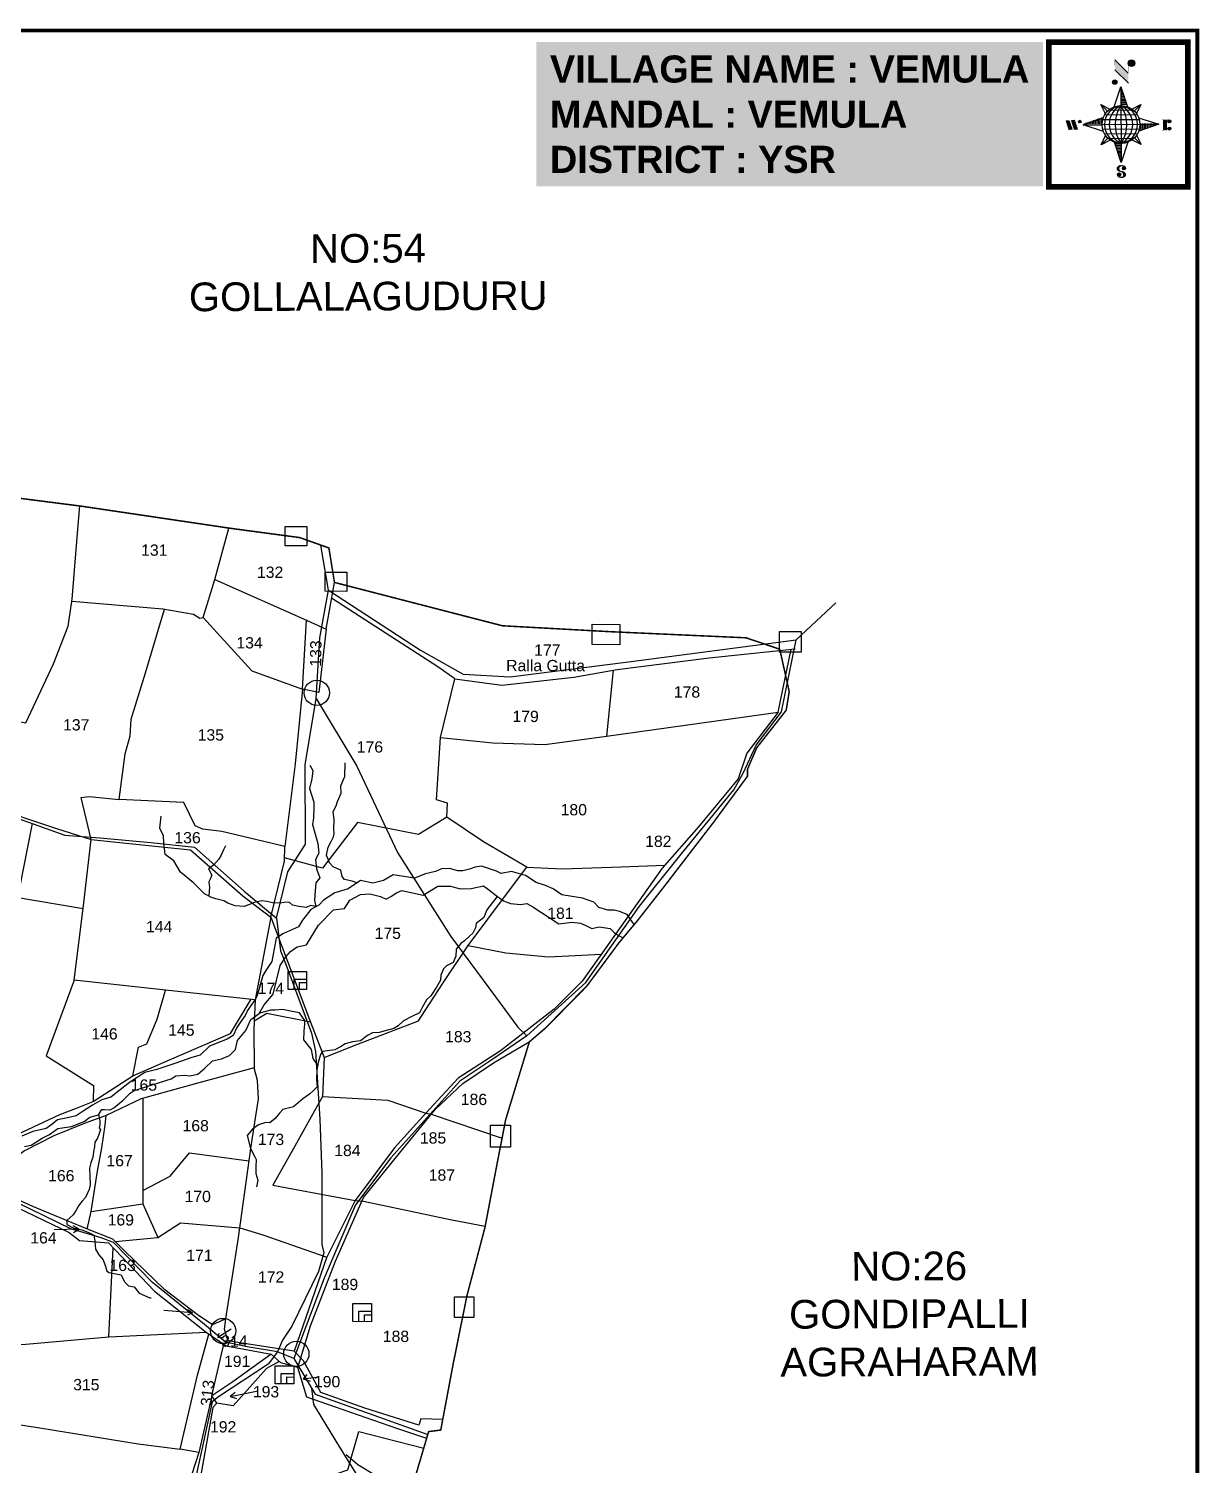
# Model space of a CAD drawing. Header units: inches. Extents: x 207447 to 213485, y 1587092 to 1593817.
# Drawn here: x 211928 to 213483, y 1591500 to 1593409 of the extents above; entities that cross this region are included whole.
import ezdxf

# ---------------------------------------------------------------- set-up
doc = ezdxf.new("R2010")
doc.units = ezdxf.units.IN
doc.header["$LTSCALE"] = 15
doc.header["$MEASUREMENT"] = 0
for name, color, linetype in [('bord', 1, 'Continuous'), ('BOUNDRY STONES', 240, 'Continuous'), ('DIMENSION', 1, 'Continuous'), ('PLOTS', 7, 'Continuous'), ('PLOTS NO', 7, 'Continuous'), ('ROADS', 1, 'Continuous'), ('STREAMS', 4, 'Continuous'), ('VILLAGE BOUNDAY', 5, 'Continuous'), ('VILLAGE BOUNDRY', 5, 'Continuous'), ('wells', 7, 'Continuous')]:
    doc.layers.add(name, color=color, linetype=linetype)
doc.styles.get("Standard").update_dxf_attribs({"font": 'arial.ttf'})
pattern_1 = [(267.297113149, (-8720374.938, 50637915.138), (10.5367255337, -0.497431438), [])]
pattern_2 = [(357.297113149, (-8720374.938, 50637915.138), (0.497431438, 10.5367255337), [])]

# ---------------------------------------------------------------- blocks, each defined once
blk = doc.blocks.new('*X12')
at = {"color": 0, "linetype": 'Continuous'}
for p, q in [((6321.6, 240.5), (6322.3, 241.2)), ((6321.8, 240.8), (6322.4, 241.4)), ((6322.1, 241.3), (6322.4, 241.6)), ((6321.6, 240.3), (6322.3, 241)), ((6321.6, 240.1), (6322.3, 240.8)), ((6321.6, 239.9), (6322.4, 240.7)), ((6321.6, 239.8), (6322.4, 240.6)), ((6321.6, 239.6), (6322.5, 240.5)), ((6321.6, 239.4), (6322.5, 240.3)), ((6321.6, 239.2), (6322.6, 240.2)), ((6321.7, 239.1), (6322.6, 240.1)), ((6321.8, 239), (6322.7, 240)), ((6321.8, 239), (6322.8, 239.9)), ((6321.9, 238.9), (6322.9, 239.8)), ((6322, 238.8), (6323, 239.7)), ((6322.1, 238.7), (6323.1, 239.6)), ((6322.2, 238.6), (6323.1, 239.6)), ((6322.3, 238.5), (6323.2, 239.5)), ((6322.4, 238.5), (6323.3, 239.4)), ((6322.5, 238.4), (6323.4, 239.3)), ((6322.7, 238.4), (6323.6, 239.3)), ((6322.8, 238.3), (6323.7, 239.2)), ((6322.9, 238.3), (6323.8, 239.1)), ((6323.1, 238.2), (6323.9, 239.1)), ((6323.2, 238.2), (6324, 239)), ((6323.3, 238.2), (6324.2, 239)), ((6323.5, 238.1), (6324.3, 238.9)), ((6323.7, 238.1), (6324.4, 238.9)), ((6323.8, 238.1), (6324.6, 238.8)), ((6324.1, 238.2), (6324.7, 238.8)), ((6324.3, 238.3), (6324.9, 238.8)), ((6324.6, 238.3), (6325.1, 238.8)), ((6324.8, 238.4), (6325.2, 238.8)), ((6325.1, 238.5), (6325.4, 238.8)), ((6325.4, 238.6), (6325.6, 238.8))]:
    blk.add_line(p, q, dxfattribs=at)
blk = doc.blocks.new('*X11')
at = {"color": 0, "linetype": 'Continuous'}
for p, q in [((6324.4, 240.3), (6324.5, 240.4)), ((6324.6, 240.3), (6324.8, 240.5)), ((6324.7, 240.2), (6325, 240.5)), ((6324.8, 240.2), (6325.2, 240.6)), ((6325, 240.1), (6325.5, 240.6)), ((6325.1, 240.1), (6325.6, 240.6)), ((6325.2, 240), (6325.8, 240.6)), ((6325.3, 240), (6326, 240.6)), ((6325.4, 239.9), (6326.1, 240.6)), ((6325.5, 239.8), (6326.2, 240.5)), ((6325.6, 239.8), (6326.3, 240.5)), ((6325.7, 239.7), (6326.5, 240.4)), ((6325.9, 239.6), (6326.6, 240.3)), ((6326, 239.5), (6326.7, 240.3)), ((6326, 239.4), (6326.8, 240.2)), ((6326.1, 239.3), (6327, 240.2)), ((6326.2, 239.3), (6327.1, 240.1)), ((6326.3, 239.2), (6327.1, 240)), ((6326.4, 239.1), (6327.2, 239.9)), ((6326.5, 239), (6327.3, 239.8)), ((6326.5, 238.9), (6327.4, 239.7)), ((6326.6, 238.8), (6327.5, 239.6)), ((6326.7, 238.7), (6327.5, 239.5)), ((6326.8, 238.6), (6327.6, 239.4)), ((6326.8, 238.5), (6327.7, 239.3)), ((6326.8, 236.5), (6327.4, 237)), ((6326.9, 238.3), (6327.8, 239.2)), ((6326.9, 238.2), (6327.9, 239.1)), ((6326.9, 236.8), (6327.6, 237.4)), ((6327, 238.1), (6327.8, 239)), ((6327, 237.9), (6327.8, 238.8)), ((6327, 237.8), (6327.8, 238.6)), ((6327, 237.6), (6327.8, 238.4)), ((6327, 237.4), (6327.8, 238.2)), ((6327, 237.3), (6327.8, 238)), ((6327, 237.1), (6327.8, 237.9))]:
    blk.add_line(p, q, dxfattribs=at)
blk = doc.blocks.new('H')
at = {"layer": 'bord', "extrusion": (0.000427885, 0.004792, 0.999988)}
h = blk.add_hatch(dxfattribs=at)
h.set_pattern_fill('LINE', color=8, scale=84.387686, angle=-2.70289, style=0)
h.set_pattern_definition(pattern_2)
h.paths.add_polyline_path([(-492.5, 785.6, -0.090992), (-448, 775.2), (-486.5, 912)])
h = blk.add_hatch(dxfattribs=at)
h.set_pattern_fill('LINE', color=8, scale=84.387686, angle=-92.70289, style=0)
h.set_pattern_definition(pattern_1)
h.paths.add_polyline_path([(-624.9, 665.1, -0.090992), (-614.5, 709.6), (-751.3, 671.1)])
h = blk.add_hatch(dxfattribs=at)
h.set_pattern_fill('LINE', color=8, scale=84.387686, angle=-92.70289, style=0)
h.set_pattern_definition(pattern_1)
h.paths.add_polyline_path([(-245.6, 647.2), (-372, 653.2, -0.090992), (-382.4, 608.7)])
h = blk.add_hatch(dxfattribs=at)
h.set_pattern_fill('LINE', color=8, scale=84.387686, angle=-2.70289, style=0)
h.set_pattern_definition(pattern_2)
h.paths.add_polyline_path([(-504.4, 532.7, -0.090992), (-548.9, 543.1), (-510.4, 406.3)])
for p, q in [((-516.2, 1087.1, -1217.1), (-431.5, 994, -1216.7)), ((-519.4, 1020.4, -1216.8), (-434.7, 927.3, -1216.4)), ((-538.3, 773.7, -1215.6), (-487, 906.2, -1216.3)), ((-487, 906.2, -1216.3), (-493, 779.8, -1215.7)), ((-487, 906.2, -1216.3), (-448.5, 769.4, -1215.7)), ((-626.7, 793.8, -1215.7), (-566.8, 760.2, -1215.6)), ((-626.7, 793.8, -1215.7), (-584.1, 747, -1215.5)), ((-598.9, 731, -1215.4), (-626.7, 793.8, -1215.7)), ((-421.3, 753.3, -1215.6), (-358.5, 781.1, -1215.7)), ((-358.5, 781.1, -1215.7), (-405.3, 738.5, -1215.5)), ((-358.5, 781.1, -1215.7), (-392.1, 721.2, -1215.4)), ((-864.7, 700.9, -1215.1), (-846.9, 637.7, -1214.9)), ((-846.9, 700.1, -1215.1), (-829.1, 636.9, -1214.9)), ((-829.1, 699.2, -1215.2), (-811.3, 636, -1214.9)), ((-829.1, 699.2, -1215.2), (-811.3, 698.4, -1215.2)), ((-811.3, 698.4, -1215.2), (-793.5, 635.2, -1214.9)), ((-751.8, 665.3, -1215), (-615, 703.8, -1215.3)), ((-378.6, 692.6, -1215.3), (-246.1, 641.4, -1215.1)), ((-751.8, 665.3, -1215), (-625.4, 659.3, -1215)), ((-619.3, 614, -1214.8), (-751.8, 665.3, -1215)), ((-639.4, 525.6, -1214.4), (-605.8, 585.5, -1214.7)), ((-246.1, 641.4, -1215.1), (-382.9, 602.9, -1214.9)), ((-372.5, 647.4, -1215.1), (-246.1, 641.4, -1215.1)), ((-213.5, 669.3, -1215.3), (-216.7, 600.8, -1214.9)), ((-197.2, 599.9, -1214.9), (-193.9, 668.4, -1215.3)), ((-639.4, 525.6, -1214.4), (-592.6, 568.1, -1214.6)), ((-576.6, 553.3, -1214.6), (-639.4, 525.6, -1214.4)), ((-510.9, 400.5, -1213.9), (-549.4, 537.2, -1214.5)), ((-459.6, 533, -1214.5), (-510.9, 400.5, -1213.9)), ((-504.9, 526.9, -1214.5), (-510.9, 400.5, -1213.9)), ((-371.2, 512.9, -1214.5), (-431.1, 546.5, -1214.6)), ((-371.2, 512.9, -1214.5), (-413.8, 559.7, -1214.7)), ((-399, 575.7, -1214.7), (-371.2, 512.9, -1214.5))]:
    blk.add_line(p, q, dxfattribs=at)
at = {"layer": 'bord', "color": 8, "linetype": 'ByBlock', "extrusion": (0.000427885, 0.004792, 0.999988)}
for p, q in [((-493, 779.8, -1215.7), (-504.9, 526.9, -1214.5)), ((-375, 679.2, -1215.3), (-619.9, 690.7, -1215.2)), ((-386.5, 711.4, -1215.4), (-605.5, 721.7, -1215.4)), ((-410.8, 744.2, -1215.5), (-578.1, 752.1, -1215.5)), ((-372.5, 647.4, -1215.1), (-625.4, 659.3, -1215)), ((-378, 615.9, -1214.9), (-622.9, 627.5, -1214.9)), ((-392.4, 584.9, -1214.8), (-611.4, 595.3, -1214.7)), ((-419.8, 554.6, -1214.6), (-587.1, 562.5, -1214.6))]:
    blk.add_line(p, q, dxfattribs=at)
at = {"layer": 'bord', "extrusion": (0.000427885, 0.004792, 0.999988), "elevation": -1212.1}
for points, const_width in [([(-522, 959.6), (-515.7, 1092.9)], 1.61), ([(-434.2, 933.1), (-427.9, 1066.5)], 1.61), ([(-870.1, 707), (-846.4, 705.9)], 0.642), ([(-793, 641), (-781.6, 693.9)], 0.642), ([(-828.6, 642.7), (-855.2, 643.9)], 0.642), ([(-828.6, 642.7), (-821, 678)], 0.642), ([(-810.8, 641.8), (-784.1, 640.6)], 0.642), ([(-177.1, 604.8), (-226, 607.1)], 0.706), ([(-222.7, 675.6), (-173.8, 673.3)], 0.706), ([(-194.8, 644.8), (-185, 644.4)], 0.706)]:
    blk.add_lwpolyline(points, dxfattribs=dict(at, const_width=const_width))
for points, const_width in [([(-413.7, 1073.1, 1), (-397.6, 1057.7, 1)], 22.3), ([(-530.3, 949.5, 1), (-519.6, 939.3, 1)], 14.8), ([(-775.9, 696.6, 1), (-769.5, 690.4, 1)], 8.9), ([(-180.1, 618, 1), (-173.1, 611.2, 1)], 9.79), ([(-177.8, 666.9, 1), (-170.8, 660.1, 1)], 9.79), ([(-525.2, 321.6, 1), (-533.4, 328.9, 1)], 11.1), ([(-489.8, 361.7, 1), (-498.1, 369.1, 1)], 11.1)]:
    blk.add_lwpolyline(points, format="xyb", close=True, dxfattribs=dict(at, const_width=const_width))
for points in [[(-537, 317.4), (-530.7, 310.5), (-519.8, 306.8), (-504.9, 306.9), (-493.9, 310), (-486.3, 317.7), (-486.5, 325.8), (-490.6, 333.3), (-493.5, 336.2), (-502.8, 340.9), (-522.5, 347.3), (-530.4, 351.6), (-533.7, 354.6), (-537.4, 362.6), (-537, 373.4), (-530, 380.7), (-520, 384.1), (-503.5, 384.2), (-492.5, 379.9), (-487.1, 373.3)], [(-522.5, 347.6), (-526.2, 353.8), (-527.8, 360.6), (-527.9, 370.6), (-525.9, 375.5), (-521.3, 381.2), (-514.5, 384.4)], [(-504.9, 306.9), (-499, 312.4), (-497, 319.4), (-497.5, 326.5), (-501.2, 335.4), (-509.2, 343.2)]]:
    blk.add_lwpolyline(points, dxfattribs=at)
at = {"layer": 'bord', "extrusion": (0.000427885, 0.004792, 0.999988)}
for centre, radius in [((-405.6, 1065.4, -1212.1), 22.3), ((-525, 944.4, -1212.1), 14.8), ((-498.4, 659.1, -1212.1), 126.6), ((-772.7, 693.5, -1212.1), 8.9), ((-176.6, 614.6, -1212.1), 9.79), ((-174.3, 663.5, -1212.1), 9.79), ((-529.3, 325.2, -1212.1), 11.1), ((-494, 365.4, -1212.1), 11.1)]:
    blk.add_circle(centre, radius, dxfattribs=at)
at = {"layer": 'bord', "color": 8, "linetype": 'ByBlock', "extrusion": (0.000427885, 0.004792, 0.999988)}
for centre, radius, start, end in [((-481.5, 658.3, -1212.1), 127.7, 94.92536, 259.66906), ((-436.8, 656.2, -1212.1), 140.8, 113.28644, 241.30798), ((-315.9, 650.5, -1212.1), 222.3, 142.58916, 212.00526), ((-560.1, 662.1, -1212.1), 140.8, 293.28644, 61.30798), ((-681, 667.8, -1212.1), 222.3, 322.58916, 32.00526), ((-515.4, 659.9, -1212.1), 127.7, 274.92536, 79.66906)]:
    blk.add_arc(centre, radius, start, end, dxfattribs=at)
at = {"layer": 'bord', "extrusion": (0.000427885, 0.004792, 0.999988)}
for points in [[(-515.7, 1092.9, -1212.1), (-431, 999.8, -1212.1), (-518.9, 1026.2, -1212.1), (-434.2, 933.1, -1212.1)], [(-864.1, 706.7, -1212.1), (-846.4, 705.9, -1212.1), (-846.3, 643.5, -1212.1), (-828.6, 642.7, -1212.1)], [(-828.6, 705, -1212.1), (-810.8, 704.2, -1212.1), (-810.8, 641.8, -1212.1), (-793, 641, -1212.1)], [(-193.4, 674.2, -1212.1), (-196.6, 605.7, -1212.1), (-213, 675.1, -1212.1), (-216.2, 606.7, -1212.1)]]:
    blk.add_solid(points, dxfattribs=at)
at = {"layer": 'bord', "extrusion": (0.000427885, 0.004792, 0.999988), "xscale": 7.977342409717546, "yscale": 7.977342409717546, "zscale": 7.977342409717546, "rotation": 138.0840426661453}
for name, p in [('*X11', (38300.5, -31929.4, -1212.1)), ('*X12', (38314.4, -31950.9, -1212.1))]:
    blk.add_blockref(name, p, dxfattribs=at)

msp = doc.modelspace()

# ---------------------------------------------------------------- linework, layer by layer
at = {"layer": 'BOUNDRY STONES', "color": 1}
for points in [[(212268.9, 1592747.2), (212297.7, 1592747.1), (212297.6, 1592721.5), (212268.8, 1592721.5)], [(212322.1, 1592686.6), (212350.8, 1592686.5), (212350.8, 1592660.9), (212322, 1592661)], [(212676.8, 1592617.2), (212713.5, 1592617.1), (212713.5, 1592590), (212676.8, 1592590.1)], [(212925.7, 1592607.6), (212954.4, 1592607.6), (212954.4, 1592580), (212925.6, 1592580.1)], [(212541.5, 1591951.3), (212568, 1591951.3), (212568, 1591922.4), (212541.4, 1591922.5)], [(212493.7, 1591723.5), (212519.5, 1591723.4), (212519.4, 1591695.7), (212493.6, 1591695.8)]]:
    msp.add_lwpolyline(points, close=True, dxfattribs=at)
msp.add_lwpolyline([(212947.9, 1592596.5), (213000.4, 1592645.9)], dxfattribs=at)
for centre in [(212310.8, 1592526.1), (212186.4, 1591678), (212283.6, 1591647.6)]:
    msp.add_circle(centre, 16.8, dxfattribs=at)
at = {"layer": 'PLOTS'}
for points in [[(211854.3, 1592499.2), (211924.4, 1592486.3), (211961, 1592564.7), (211980.3, 1592614.7), (211985.7, 1592650.4), (211993.5, 1592743.5), (211996.1, 1592774.4)], [(211985.3, 1592647.8), (212106.3, 1592637.8), (212147, 1592630.7), (212155.6, 1592625.4), (212160, 1592626.4), (212175.5, 1592676.6), (212193.8, 1592745)], [(212175.5, 1592676.6), (212297.2, 1592622.5), (212323.3, 1592610.8), (212334.3, 1592672.8)], [(212160, 1592626.4), (212224.6, 1592555.1), (212292, 1592531.1), (212282, 1592431.9), (212268.4, 1592321.9), (212184.6, 1592341.6), (212159.5, 1592345.1), (212149.3, 1592349.2), (212134.3, 1592380.2), (212048.4, 1592384.2), (212056.4, 1592445), (212062.9, 1592468.9), (212064.3, 1592491), (212083.4, 1592552.5), (212108.5, 1592637.4)], [(212483.5, 1592361), (212484.5, 1592379.5), (212470, 1592384), (212475.1, 1592466.8), (212494.2, 1592544.6), (212471.6, 1592560.5), (212367.9, 1592627.7), (212330.5, 1592651.9)], [(212323.3, 1592610.8), (212313.5, 1592526.6), (212292, 1592531.1), (212297.2, 1592622.5)], [(212475.1, 1592466.8), (212544.9, 1592459.5), (212614, 1592457.6), (212695.8, 1592468.7), (212923.7, 1592500.4), (212941, 1592583.9)], [(212494.2, 1592544.6), (212556.7, 1592536.1), (212652.2, 1592546.9), (212709.8, 1592557.2), (212832.2, 1592572.6), (212946.2, 1592584.4)], [(212704.5, 1592556.3), (212695.8, 1592468.7)], [(212923.7, 1592500.4), (212882.3, 1592445.9), (212870.6, 1592412), (212817.9, 1592347.9), (212769.8, 1592293.1), (212687.3, 1592176.7), (212663.2, 1592142.7), (212626.1, 1592105.7), (212554.8, 1592050.3), (212498.5, 1592013.8), (212455.7, 1591967.4), (212414, 1591921.5), (212362, 1591851.5), (212323.9, 1591775.1), (212280.7, 1591651)], [(211841.8, 1592454.2), (211832.2, 1592419.1), (211831.5, 1592404.8), (211835.7, 1592399.8), (211852, 1592386.2), (211874.4, 1592376.1), (211964.8, 1592345.8), (212010.8, 1592331.2), (211997.8, 1592386.9), (212008.4, 1592388.1), (212048.4, 1592384.2)], [(212302.3, 1592088.2), (212320.7, 1592041.4), (212364.1, 1592058.5), (212446.1, 1592090.3), (212454.8, 1592103.7), (212478.8, 1592140.6), (212512, 1592190.4), (212564.3, 1592260.3), (212589.9, 1592294.6), (212532.2, 1592327.9), (212483.5, 1592361), (212445.9, 1592337.9), (212365, 1592353.8), (212318.4, 1592293.1), (212267.9, 1592306.6)], [(211908.8, 1592255), (212000.4, 1592239.3), (212010.8, 1592331.2), (212100.2, 1592321.8), (212143.2, 1592317.3), (212212.5, 1592256.3), (212249.6, 1592228.1), (212267.8, 1592302.5), (212268.4, 1592321.9)], [(212589.9, 1592294.6), (212637.3, 1592292.1), (212715.3, 1592294.9), (212773.3, 1592297.1)], [(212249.6, 1592228.1), (212228.8, 1592118.2), (212109.6, 1592131), (211988.4, 1592144.1), (212000.4, 1592239.3)], [(212249.6, 1592228.1), (212302.3, 1592088.2), (212244.6, 1592099.9), (212227.7, 1592089.8)], [(212512, 1592190.4), (212562.2, 1592180.5), (212618.8, 1592175.4), (212662.9, 1592177.4), (212688.7, 1592178.6)], [(211988.4, 1592144.1), (211951.3, 1592043.6), (212014, 1592004.1), (212013.7, 1591983.1), (212066.6, 1592017.3), (212073.7, 1592055), (212085.1, 1592059.8), (212098.8, 1592092.4), (212109.6, 1592131)], [(212228.8, 1592118.2), (212227.3, 1592078.6), (212227.4, 1592027.7), (212150.8, 1592006.8), (212077.4, 1591986.7), (212030.9, 1591964.5), (212003, 1591954.2), (211961.3, 1591937.5), (211922.5, 1591917.4), (211864.5, 1591874.8), (211831.6, 1591881.2), (211808.3, 1591889.7), (211843.4, 1591898.3), (211864.2, 1591909.2), (211912.5, 1591939.1), (211969.4, 1591965.7), (211991.7, 1591974.3), (212013.7, 1591983.1)], [(212066.6, 1592017.3), (212115.2, 1592038.3), (212196.1, 1592073.3), (212223.5, 1592118.8)], [(212289.4, 1591642.1), (212302.4, 1591684.8), (212335.6, 1591770.9), (212372.7, 1591855.2), (212420.7, 1591914.3), (212468.2, 1591972.5), (212504.9, 1592006.9), (212545.4, 1592034.4), (212593.2, 1592062.2)], [(212320.7, 1592041.4), (212318.5, 1591989.5), (212405.2, 1591984.9), (212455.7, 1591967.4), (212462.9, 1591966), (212557, 1591934.2)], [(212189.8, 1591694.1), (212206.9, 1591802.1), (212223.4, 1591923.5), (212233.5, 1591986.3), (212231.9, 1592010.9), (212227.4, 1592027.7)], [(212079.6, 1591987.3), (212079.7, 1591869), (212079.7, 1591846.9), (212099.8, 1591802.1), (212129.9, 1591821.6), (212208.7, 1591815.2), (212239.3, 1591805.8), (212324.3, 1591776.2)], [(212318.5, 1591989.5), (212281.5, 1591923.4), (212252.6, 1591871.7), (212362, 1591851.5), (212372.8, 1591850.6), (212490.3, 1591825.8), (212534.6, 1591817.4)], [(212005.9, 1591813.3), (212010.8, 1591836.6), (212019.4, 1591890.5), (212025, 1591921.2), (212029.8, 1591951.6), (212030.9, 1591964.5)], [(212079.7, 1591864.7), (212116.2, 1591883.6), (212141.8, 1591914.6), (212220.7, 1591903.9)], [(211855.3, 1591869.5), (211981.6, 1591808.9), (211995.5, 1591798.4), (212034.1, 1591795), (212095.2, 1591730.7), (212163.8, 1591676.3), (212190.6, 1591658.3), (212250, 1591647.1), (212199.4, 1591610.6), (212171.4, 1591591.7), (212187.2, 1591660.6)], [(212478.1, 1591560.4), (212449, 1591561.1), (212446.2, 1591552.7), (212374.8, 1591575.5), (212316, 1591596.2), (212293.1, 1591638.3), (212280.7, 1591651), (212202.7, 1591663.2), (212192.6, 1591665.3), (212188, 1591680.2), (212189.8, 1591694.1), (212172.3, 1591686), (212151.7, 1591699.7), (212108.9, 1591732.6), (212055.1, 1591784.6), (212039.9, 1591800.2), (212004.1, 1591814.1), (211933.7, 1591843.3), (211864.5, 1591874.8)], [(211805.4, 1591854.4), (211809.5, 1591777.4), (211812.5, 1591721.5), (211811.5, 1591676.9), (211814.5, 1591655.2), (211924.1, 1591660.4), (212034.4, 1591670.1), (212163.8, 1591676.3)], [(212010.8, 1591836.6), (212079.7, 1591846.9)], [(212043, 1591797), (212099.8, 1591802.1)], [(212034.4, 1591670.1), (212040.3, 1591788.5)], [(211814.5, 1591655.2), (211820.4, 1591622.5), (211834.1, 1591565.9), (211942.6, 1591549.2), (212073.5, 1591528), (212129.3, 1591521), (212152.3, 1591619.4), (212167.4, 1591673.9)], [(212456.8, 1591535.3), (212417, 1591548.2), (212335.5, 1591576.7), (212297.7, 1591590), (212285.4, 1591629.4), (212262.9, 1591635.8), (212250, 1591647.1)], [(212285.4, 1591629.4), (212289.4, 1591642.1)], [(212261, 1591637.4), (212244.1, 1591628.3), (212199.7, 1591578.4), (212177.8, 1591581.9), (212171.4, 1591591.7)], [(212171.4, 1591591.7), (212154.1, 1591516.4), (212129.3, 1591521)], [(212177.8, 1591581.9), (212172.7, 1591576.5), (212161.9, 1591516.7), (212152.1, 1591462.4)], [(212234.2, 1591330), (212263.9, 1591392.4), (212286.3, 1591439.3), (212326.9, 1591431.3), (212337.8, 1591488.5), (212352, 1591493.5), (212366.6, 1591544.6), (212452.9, 1591522.2)], [(212154.1, 1591516.4), (212140.1, 1591472.7), (212130.9, 1591433.2), (212123.9, 1591398.6), (212119.2, 1591387.5), (212115.3, 1591369.1), (212081.1, 1591319.1), (212055.5, 1591281.5), (212016.7, 1591263.9), (212002.5, 1591299.2), (211994.6, 1591318.8), (211992.8, 1591354.8), (211984.7, 1591388.9), (211967.7, 1591421.7), (211966.4, 1591432.7), (212123.9, 1591398.6)]]:
    msp.add_lwpolyline(points, dxfattribs=at)
at = {"layer": 'PLOTS NO'}
for points in [[(211994.9, 1591813.3), (211961.7, 1591812.2)], [(211987.5, 1591808.7), (211994.9, 1591813.3), (211987.2, 1591817.9)], [(212145.7, 1591702.3), (212107.6, 1591705)], [(212139.3, 1591706.7), (212145.7, 1591702.3), (212139.1, 1591698.8)], [(212179.3, 1591669.6), (212197.1, 1591680.7)], [(212180.7, 1591675), (212179.3, 1591669.6), (212186.2, 1591669.5)], [(212297.7, 1591620.2), (212292.7, 1591614.4), (212301.9, 1591611.4)], [(212292.7, 1591614.4), (212313.3, 1591617.1)], [(212195.5, 1591591.1), (212232.7, 1591598.5)], [(212202.4, 1591596.1), (212195.5, 1591591.1), (212204.2, 1591588.3)]]:
    msp.add_lwpolyline(points, dxfattribs=at)
at = {"layer": 'ROADS'}
for points in [[(212257.3, 1592226.4), (212272.5, 1592288.2), (212295.8, 1592325.1), (212295.2, 1592430.4), (212310.1, 1592518.6), (212314.9, 1592599.3), (212326.5, 1592662.6), (212316.3, 1592722.4)], [(212326.5, 1592662.6), (212448.6, 1592583), (212505.4, 1592550.9), (212567.8, 1592547.4), (212724.9, 1592567.4), (212947.9, 1592596.5)], [(212310.1, 1592518.6), (212363.8, 1592428.8), (212418.2, 1592313.7), (212488.9, 1592202.4), (212548.2, 1592122.1), (212577.8, 1592081.9), (212589.8, 1592070.4), (212668.4, 1592141.1), (212739.8, 1592242.7), (212794.9, 1592311.7), (212864.9, 1592397.1), (212877.5, 1592419.3), (212894.5, 1592456.7), (212928.4, 1592500.9), (212947.9, 1592596.5)], [(211856.1, 1591873.2), (211848.6, 1591908.3), (211851.8, 1591952.6), (211851.5, 1592052.3), (211882.6, 1592154.6), (211907.5, 1592234.6), (211915, 1592260.5), (211933, 1592352.3)], [(211915.4, 1592358.5), (211976.2, 1592337), (212022.6, 1592333.3), (212090.4, 1592327.2), (212148.5, 1592321), (212214.2, 1592262.5), (212257.3, 1592226.4), (212262.6, 1592183.4), (212270.3, 1592164), (212303.9, 1592073.8), (212309, 1592049.6), (212314.9, 1591959.5), (212317.6, 1591887.6), (212317.4, 1591793.1), (212320.1, 1591781.7), (212312.9, 1591757), (212277.7, 1591684.3), (212265.4, 1591665.7), (212258.4, 1591650.5), (212218.4, 1591657), (212189.7, 1591663.2), (212161.6, 1591686.4), (212092.4, 1591742.6), (212040.7, 1591795.5), (212024.3, 1591802), (211984, 1591813.8), (211894.8, 1591857.3)], [(212589.8, 1592070.4), (212543.5, 1592038.4), (212500.8, 1592010.1), (212409.1, 1591908.2), (212362.4, 1591845.8), (212320.6, 1591748.3), (212280.3, 1591641.6), (212258.4, 1591650.5)], [(212258.4, 1591650.5), (212246.4, 1591634), (212180.3, 1591590.6), (212172, 1591583.8), (212158.2, 1591520.6), (212143.5, 1591454)], [(212280.3, 1591641.6), (212308.6, 1591593.8), (212458.3, 1591540.5)], [(212303.9, 1591601.9), (212306.6, 1591580.1), (212339.8, 1591526), (212368.4, 1591479.4), (212400.4, 1591448), (212424.5, 1591427.1)]]:
    msp.add_lwpolyline(points, dxfattribs=at)
at = {"layer": 'STREAMS'}
for points in [[(212301.4, 1592430.1), (212305.7, 1592423), (212304, 1592411.6), (212301.3, 1592399.1), (212306.7, 1592380.9), (212307, 1592373.8), (212306.6, 1592360.1), (212305.3, 1592351), (212308.3, 1592339.9), (212312.3, 1592325.7), (212313.3, 1592313.2), (212309.2, 1592304.8), (212310.2, 1592292), (212314.9, 1592280.2), (212309.5, 1592273.5), (212308.5, 1592263.5), (212307.8, 1592250.3), (212309.4, 1592242.3), (212302.4, 1592243.5), (212296.9, 1592240.8), (212286.9, 1592241.9), (212278.4, 1592243.8), (212274, 1592247.8), (212267.2, 1592247.4), (212262.1, 1592246.6), (212252.1, 1592246.8), (212244.4, 1592248.7), (212237.8, 1592249.6), (212228.1, 1592247.5), (212220.2, 1592244.3), (212214.2, 1592242), (212202.5, 1592243.1), (212192.6, 1592246.5), (212187.3, 1592249.7), (212176.6, 1592252.1), (212170.1, 1592254.6), (212161.8, 1592258.9), (212146.8, 1592273.6), (212129.7, 1592287.7), (212120.8, 1592303), (212109.3, 1592311.1), (212107.4, 1592326.6), (212107.2, 1592336), (212102.3, 1592346.4), (212104.1, 1592362.1)], [(212364, 1592273.4), (212357.8, 1592275.6), (212347.8, 1592277.9), (212344.4, 1592281.8), (212342.9, 1592290.2), (212337.4, 1592292.6), (212332.7, 1592294.8), (212327.8, 1592300.2), (212327, 1592302.8), (212323.5, 1592310.5), (212325.7, 1592321), (212330.5, 1592329.5), (212332.9, 1592334.7), (212333.8, 1592339.3), (212333.5, 1592345.4), (212333.7, 1592357.5), (212332.4, 1592368.2), (212336.7, 1592376.1), (212338.5, 1592381.7), (212343, 1592392.8), (212342.8, 1592402.4), (212346.5, 1592410.9), (212347.9, 1592414.8), (212348.3, 1592432.9)], [(212189.4, 1592322.6), (212186.9, 1592317.3), (212183.9, 1592310.3), (212180.5, 1592305.2), (212173.5, 1592297), (212166.9, 1592292.3), (212171.5, 1592283.8), (212169, 1592278.3), (212167.5, 1592274.9), (212167.9, 1592270.9), (212168.3, 1592268.2), (212167.2, 1592256.4)], [(212732.6, 1592218.2), (212723.4, 1592231.7), (212713, 1592235.3), (212706, 1592237.2), (212697.3, 1592237.4), (212685.5, 1592241), (212679.1, 1592247.9), (212663.7, 1592253), (212636.4, 1592257.8), (212624.9, 1592265.8), (212614.9, 1592269.9), (212602.3, 1592273.8), (212587.9, 1592283.5), (212569.3, 1592288.5), (212555.8, 1592285.9), (212549.4, 1592288.9), (212529.5, 1592295.9), (212521.4, 1592294.3), (212513.6, 1592291.8), (212505, 1592289.7), (212498.4, 1592289.6), (212487, 1592292.4), (212476.6, 1592292.3), (212468.6, 1592288.7), (212455.2, 1592285.7), (212440.6, 1592279.6), (212412.5, 1592284.2), (212399.4, 1592276.6), (212385.2, 1592273.3), (212368.8, 1592276.7), (212352.7, 1592265.5), (212334.8, 1592260.4), (212319.9, 1592250.4), (212313.3, 1592243.8), (212302.9, 1592238.1), (212291.6, 1592223.8), (212286.5, 1592215.3), (212266.4, 1592206.3), (212257, 1592200.2), (212252.7, 1592178.9), (212250.9, 1592169.2), (212243.3, 1592157.1), (212239, 1592150.2), (212235.6, 1592137.6), (212231.7, 1592124), (212229.5, 1592118.9), (212223.2, 1592110.4), (212218.6, 1592103.8), (212215.6, 1592097.4), (212208.9, 1592088.1), (212204.6, 1592081.1), (212199.7, 1592070.8), (212191.8, 1592065.7), (212168.2, 1592056.7), (212156, 1592044.7), (212144.8, 1592041.4), (212123.5, 1592033.9), (212098.3, 1592025.5), (212082.3, 1592021.6), (212061.9, 1592008), (212037.2, 1591988.6), (212025.1, 1591985), (212012.9, 1591978), (212000.2, 1591970.2), (211991.1, 1591963.9), (211977.5, 1591960.6), (211966.2, 1591958.5), (211958.9, 1591952.4), (211951.1, 1591947.3), (211933.4, 1591942.9), (211918.8, 1591936.9)], [(211922.3, 1591923.2), (211931.1, 1591925.1), (211945.9, 1591934.4), (211955.8, 1591939.1), (211966.8, 1591947.3), (211972.5, 1591948), (211984.8, 1591949.6), (212001.5, 1591956.6), (212009.3, 1591962.2), (212020.7, 1591965.3), (212025, 1591972.2), (212028.7, 1591972.3), (212036.2, 1591972.1), (212041.2, 1591974.7), (212053.7, 1591984.9), (212062.7, 1591993.9), (212068, 1591997.4), (212117.2, 1592013), (212123.5, 1592017.3), (212135.6, 1592018.1), (212142.3, 1592017.3), (212152.6, 1592019.2), (212162.2, 1592027.4), (212172.2, 1592036.9), (212184, 1592039.8), (212194.9, 1592044.1), (212203, 1592051.9), (212205.4, 1592064), (212216.4, 1592077.4), (212223.3, 1592091.9), (212234.2, 1592099.9), (212241.1, 1592111.4), (212252.9, 1592125.4), (212262, 1592163.5), (212269.6, 1592175.4), (212275.8, 1592182.5), (212284.9, 1592188.5), (212297.1, 1592191.2), (212313.2, 1592217.3), (212333, 1592237.9), (212347.7, 1592239.4), (212354.6, 1592250.7), (212368.7, 1592258.1), (212381.2, 1592259), (212395.6, 1592255.3), (212402.8, 1592251.8), (212409, 1592255.2), (212416.6, 1592260.5), (212423.6, 1592263.4), (212452.1, 1592257.4), (212471.8, 1592269.3), (212488.4, 1592269.2), (212501.2, 1592265.8), (212515.9, 1592266.1), (212532.2, 1592269.5), (212539.1, 1592264.8), (212549.1, 1592256.6), (212558.8, 1592249.7), (212568.4, 1592246), (212581.6, 1592244.7), (212590, 1592246.2), (212597.8, 1592241.5), (212632.6, 1592218.9), (212650.2, 1592221.3), (212661.1, 1592220.1), (212667.4, 1592217.2), (212676.1, 1592213.1), (212685.8, 1592215.3), (212700.8, 1592212.8), (212706.5, 1592207.2), (212712.4, 1592203.1), (212717.7, 1592200.6)], [(212550.3, 1592255.6), (212547.3, 1592251.6), (212536.9, 1592237.5), (212532.7, 1592227.7), (212528.3, 1592224.1), (212522.7, 1592219.4), (212521.7, 1592213.8), (212518.3, 1592206.8), (212514.1, 1592203), (212507.2, 1592196.3), (212502.2, 1592193), (212496, 1592185.2), (212495.4, 1592176.3), (212492, 1592167.9), (212483, 1592163.1), (212479, 1592159.4), (212475.8, 1592150.8), (212475.2, 1592144.4), (212469.8, 1592134.9), (212462.2, 1592123.4), (212456.4, 1592118), (212450.8, 1592107.7), (212447.2, 1592100.9), (212437.2, 1592095.8), (212425.8, 1592090), (212418.8, 1592083.6), (212413.2, 1592079.9), (212401.8, 1592076.9), (212393.9, 1592074.7), (212384.7, 1592074.4), (212378, 1592070.9), (212369, 1592063.5), (212358.1, 1592062.4), (212348.5, 1592059.4), (212342.5, 1592055.6), (212334.9, 1592051.7), (212318.4, 1592049.5), (212315.6, 1592045.5), (212312.7, 1592034.7), (212310.9, 1592024.9), (212310.5, 1592012.4), (212311.5, 1592002.6), (212306.7, 1591998), (212300.9, 1591992.9), (212292.3, 1591986.3), (212280, 1591975.8), (212265.9, 1591972.3), (212261.1, 1591967.3), (212255.5, 1591960.5), (212248.3, 1591954.4), (212243.3, 1591955.2), (212233.5, 1591952), (212225.3, 1591946.3), (212218.3, 1591937.7), (212222.7, 1591920.3), (212229, 1591908.5), (212230.2, 1591906.1), (212229.6, 1591896.3), (212229.8, 1591887.4), (212232.4, 1591878.4), (212230.5, 1591869.7)], [(212311.8, 1592031.6), (212306, 1592039.9), (212303.8, 1592052.2), (212293.7, 1592064.8), (212293.9, 1592076.3), (212295.1, 1592085.9), (212295.1, 1592090.6), (212287.7, 1592101), (212276, 1592103.1), (212265.7, 1592105.3), (212255.4, 1592104.5), (212249.1, 1592104.5), (212233.3, 1592100)], [(212020.9, 1591966.1), (212022.5, 1591957.3), (212022.4, 1591952.1), (212021.8, 1591947.9), (212023.3, 1591945.2), (212019.3, 1591934.2), (212016.1, 1591928.8), (212015.4, 1591922.7), (212014.7, 1591918.7), (212013.1, 1591909.1), (212010.4, 1591901.5), (212008.6, 1591894.3), (212009.2, 1591883.7), (212009.9, 1591872.5), (212008.3, 1591866), (212003.3, 1591855.5), (211998.8, 1591850.1), (211994.3, 1591844.1), (211990.9, 1591838.5), (211987.3, 1591832.4), (211978.7, 1591824.8), (211978.7, 1591819.4), (211987.3, 1591815.1), (211998.5, 1591812.4), (212008.9, 1591808.5), (212014.5, 1591805.2), (212016, 1591797.5), (212016.9, 1591786.8), (212021.4, 1591779.4), (212027, 1591772.7), (212029.5, 1591765.2), (212031.9, 1591758.1), (212034.6, 1591755.8), (212051.1, 1591752.5), (212055.4, 1591743.3), (212060.8, 1591738.1), (212068, 1591736.8), (212074.9, 1591728.2), (212088.9, 1591722.1), (212090.9, 1591722.1)], [(212428.3, 1591442.9), (212410.1, 1591457.8), (212394.1, 1591469.6), (212384.3, 1591488.4), (212365.5, 1591499.9), (212350, 1591513.2)]]:
    msp.add_lwpolyline(points, dxfattribs=at)
at = {"layer": 'VILLAGE BOUNDAY', "color": 5, "const_width": 5}
msp.add_lwpolyline([(207449.1, 1593406.2), (213480.8, 1593406.2), (213480.8, 1587095.7), (207449.1, 1587095.7)], close=True, dxfattribs=at)
at = {"layer": 'VILLAGE BOUNDAY', "color": 200, "const_width": 7.56, "elevation": 0.1}
msp.add_lwpolyline([(213468.1, 1593391), (213283.4, 1593391), (213283.4, 1593198.4), (213468.1, 1593198.4)], close=True, dxfattribs=at)
at = {"layer": 'VILLAGE BOUNDRY'}
msp.add_lwpolyline([(211874.1, 1592790, 2, 2, 0), (211997.5, 1592774.2, 2, 2, 0), (212197.7, 1592744.5, 2, 2, 0), (212288.1, 1592732.4, 2, 2, 0), (212326.9, 1592718.6, 2, 2, 0), (212334.3, 1592672.8, 2, 2, 0), (212557.4, 1592615.2, 2, 2, 0), (212701.3, 1592607.3, 2, 2, 0), (212881.2, 1592599.2, 2, 2, 0), (212925.9, 1592584.1, 2, 2, 0), (212938.5, 1592527.7, 2, 2, 0), (212934.5, 1592503, 2, 2, 0), (212895.3, 1592453, 2, 2, 0), (212883, 1592424.4, 2, 2, 0), (212883, 1592415.1, 2, 2, 0), (212838, 1592354.1, 2, 2, 0), (212772.9, 1592269.4, 2, 2, 0), (212736.3, 1592222.6, 2, 2, 0), (212712.8, 1592194.6, 2, 2, 0), (212669.7, 1592136.5, 2, 2, 0), (212614.8, 1592080.7, 2, 2, 0), (212593.2, 1592062.2, 2, 2, 0), (212561.8, 1591959, 2, 2, 0), (212550.7, 1591902.1, 2, 2, 0), (212534.2, 1591815.4, 2, 2, 0), (212510.3, 1591724.8, 2, 2, 0), (212492, 1591634.2, 2, 2, 0), (212475.5, 1591546.3, 2, 2, 0), (212459.4, 1591544.3, 2, 2, 0), (212428.9, 1591441, 2, 2, 0)], format="xyseb", dxfattribs=at)
at = {"layer": 'wells', "color": 0}
for points in [[(212297.1, 1592131.6), (212272.8, 1592131.7), (212272.8, 1592155.8), (212297.2, 1592155.7)], [(212297.1, 1592131.6), (212280.7, 1592131.7), (212280.7, 1592145.5), (212297.2, 1592145.5)], [(212297.1, 1592131.6), (212288, 1592131.7), (212288, 1592140.9), (212297.2, 1592140.9)], [(212383.3, 1591690.3), (212358.9, 1591690.4), (212358.9, 1591714.4), (212383.3, 1591714.4)], [(212383.3, 1591690.3), (212366.8, 1591690.4), (212366.8, 1591704.2), (212383.3, 1591704.2)], [(212383.3, 1591690.3), (212374.1, 1591690.4), (212374.1, 1591699.6), (212383.3, 1591699.6)], [(212280.1, 1591607.6), (212255.7, 1591607.6), (212255.7, 1591631.7), (212280.1, 1591631.6)], [(212280.1, 1591607.6), (212263.6, 1591607.6), (212263.6, 1591621.5), (212280.1, 1591621.4)], [(212280.1, 1591607.6), (212270.9, 1591607.6), (212270.9, 1591616.9), (212280.1, 1591616.8)]]:
    msp.add_lwpolyline(points, close=True, dxfattribs=at)

# ---------------------------------------------------------------- block references
at = {"layer": 'VILLAGE BOUNDAY', "color": 1, "xscale": 0.1985536023187061, "yscale": 0.1985536023187061, "zscale": 0.1985536023187061, "rotation": 3.078330600073183}
msp.add_blockref('H', (213485.2, 1593157.1, 241.8), dxfattribs=at)

# ---------------------------------------------------------------- texts
at = {"layer": 'DIMENSION', "char_height": 38.139, "width": 467.714, "attachment_point": 2, "rotation": 0.2399}
for s, insert in [('NO:54\\PGOLLALAGUDURU ', (212378.8, 1593135.9)), ('NO:26\\PGONDIPALLI AGRAHARAM ', (213097.8, 1591783.4))]:
    msp.add_mtext(s, dxfattribs=dict(at, insert=insert))
at = {"layer": 'PLOTS'}
for s, rotation, p in [('131', 359.8852, (212077.4, 1592708.3)), ('132', 359.8852, (212231.3, 1592678.9)), ('134', 359.8852, (212204, 1592585.1)), ('133', 88.9451, (212316.5, 1592560.7)), ('177', 359.8852, (212599.6, 1592575.4)), ('Ralla Gutta', 359.8852, (212562.4, 1592554.9)), ('178', 359.8852, (212785.2, 1592519.8)), ('179', 359.8852, (212570.8, 1592487.3)), ('137', 359.8852, (211973.7, 1592476.1)), ('135', 359.8852, (212152.5, 1592462.7)), ('176', 359.8852, (212363.9, 1592446.7)), ('180', 359.8852, (212634.8, 1592363.3)), ('136', 359.8852, (212121.6, 1592326.1)), ('182', 359.8852, (212747.1, 1592321.3)), ('181', 359.8852, (212617, 1592225.7)), ('144', 359.8852, (212083.8, 1592207.8)), ('175', 359.8852, (212387.6, 1592199.1)), ('174', 359.8852, (212232.4, 1592126)), ('146', 359.8852, (212011.2, 1592065.4)), ('145', 359.8852, (212113.4, 1592070.4)), ('183', 359.8852, (212481.3, 1592061.6)), ('165', 359.8852, (212063.6, 1591997.4)), ('186', 359.8852, (212502.1, 1591978.3)), ('168', 359.8852, (212132.4, 1591943.4)), ('173', 359.8852, (212232.5, 1591925.1)), ('185', 359.8852, (212447.8, 1591927.1)), ('167', 359.8852, (212031.3, 1591896.9)), ('184', 359.8852, (212334, 1591910.4)), ('166', 359.8852, (211953.8, 1591876.9)), ('187', 359.8852, (212459.5, 1591877.7)), ('170', 359.8852, (212135.1, 1591849.3)), ('169', 359.8852, (212032.9, 1591818.2)), ('164', 359.8852, (211930.1, 1591794.3)), ('171', 359.8852, (212137.4, 1591771)), ('163', 359.8852, (212035.3, 1591757.7)), ('172', 359.8852, (212232.6, 1591742.3)), ('189', 359.8852, (212330.8, 1591732.4)), ('188', 359.8852, (212398.5, 1591663.4)), ('314', 359.8852, (212183.8, 1591657.1)), ('191', 359.8852, (212187.5, 1591630.2)), ('315', 359.8852, (211987.1, 1591599.2)), ('313', 84.3075, (212171.2, 1591577.3)), ('193', 359.8852, (212225.9, 1591589.8)), ('190', 359.8852, (212307, 1591603.2)), ('192', 359.8852, (212168.9, 1591543.2))]:
    msp.add_text(s, height=15, rotation=rotation, dxfattribs=at).set_placement(p)
at = {"layer": 'VILLAGE BOUNDAY', "insert": (212620.6, 1593373.1), "char_height": 36, "width": 637.187, "attachment_point": 1, "bg_fill": 1, "box_fill_scale": 1.5, "bg_fill_color": 253, "bg_fill_transparency": 0}
msp.add_mtext('{\\fArial|b1|i0|c0|p34;\\C1;VILLAGE NAME :\\C5; VEMULA\\P\\C1;MANDAL : \\C5;VEMULA\\P\\C1;DISTRICT : \\C5;YSR}', dxfattribs=at)

doc.saveas('drawing.dxf')
